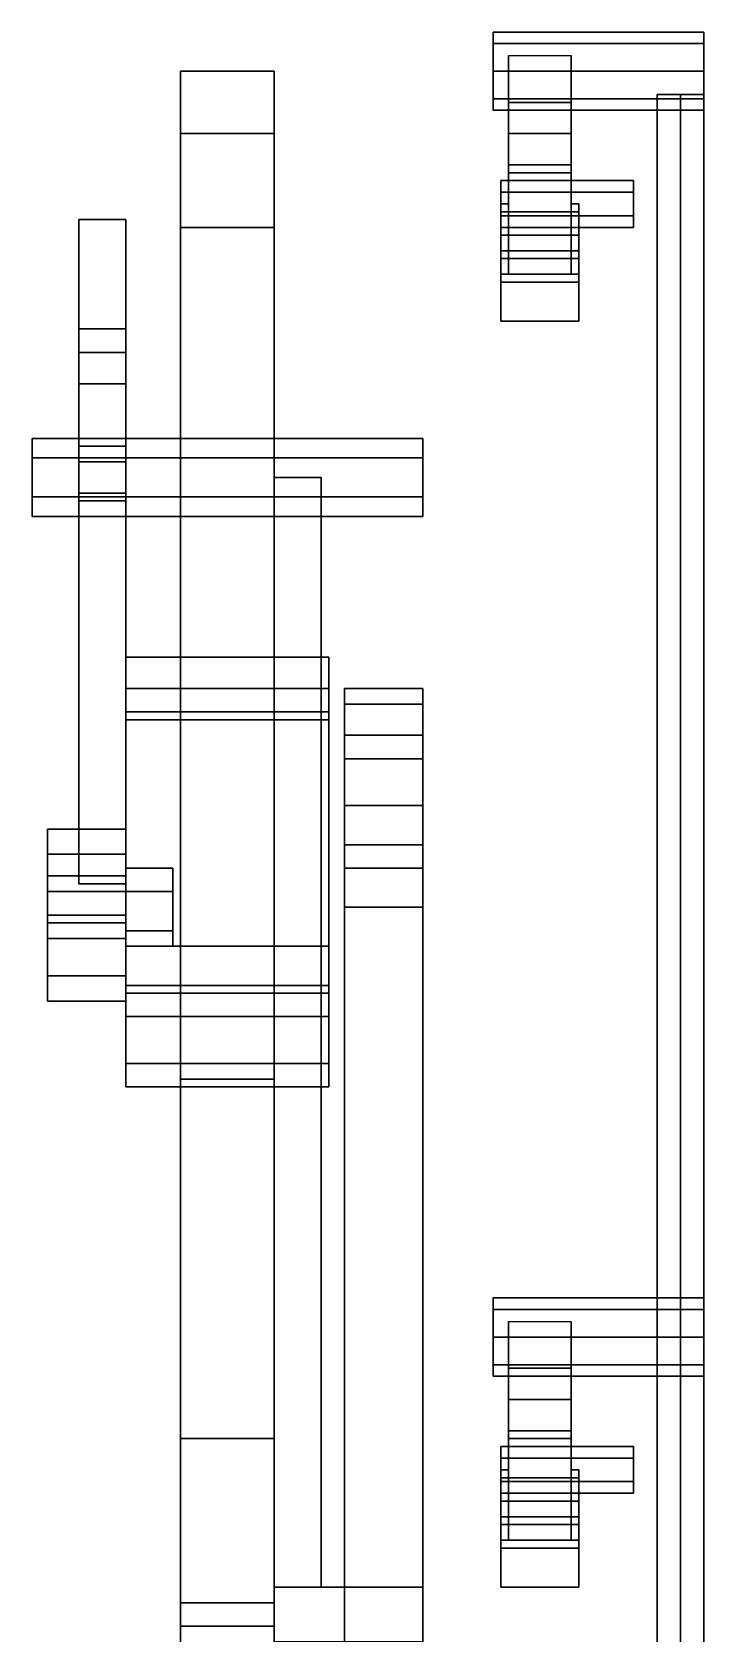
# Model space of a CAD drawing. Extents: x -1.5 to 1.4, y -6 to 6.3.
# Drawn here: x -1.4 to -0.54, y 1.59 to 3.64 of the extents above; entities that cross this region are included whole.
import ezdxf

# ---------------------------------------------------------------- set-up
doc = ezdxf.new("R2010")
doc.units = 0
doc.layers.add('B2', color=1, linetype='CONTINUOUS')
doc.layers.add('S2', color=5, linetype='CONTINUOUS')

msp = doc.modelspace()

# ---------------------------------------------------------------- linework, layer by layer
at = {"layer": 'B2'}
for points in [[(-1.09, 3.59, 0.98), (-1.09, 3.51, 0.98), (-1.21, 3.51, 0.98), (-1.21, 3.59, 0.98)], [(-1.21, 3.59, 0.91), (-1.21, 1.84, 0.91), (-1.09, 1.84, 0.91), (-1.09, 3.59, 0.91)], [(-1.21, 3.51, 0.98), (-1.21, 1.84, 0.91), (-1.21, 3.59, 0.91), (-1.21, 3.59, 0.98)], [(-1.09, 3.59, 0.91), (-1.09, 1.84, 0.91), (-1.09, 3.51, 0.98), (-1.09, 3.59, 0.98)], [(-1.21, 3.39, 1.02), (-1.21, 3.51, 0.98), (-1.09, 3.51, 0.98), (-1.09, 3.39, 1.02)], [(-1.21, 1.63, 1.02), (-1.21, 1.84, 0.91), (-1.21, 3.51, 0.98), (-1.21, 3.39, 1.02)], [(-1.09, 3.51, 0.98), (-1.09, 1.84, 0.91), (-1.09, 1.63, 1.02), (-1.09, 3.39, 1.02)], [(-1.28, 3.4, 1.37), (-1.28, 3.26, 1.37), (-1.34, 3.26, 1.37), (-1.34, 3.4, 1.37)], [(-1.34, 3.4, 1.3), (-1.34, 3.23, 1.3), (-1.28, 3.23, 1.3), (-1.28, 3.4, 1.3)], [(-1.34, 3.26, 1.37), (-1.34, 3.23, 1.3), (-1.34, 3.4, 1.3), (-1.34, 3.4, 1.37)], [(-1.28, 3.4, 1.3), (-1.28, 3.23, 1.3), (-1.28, 3.26, 1.37), (-1.28, 3.4, 1.37)], [(-1.09, 3.39, 1.02), (-1.09, 1.63, 1.02), (-1.21, 1.63, 1.02), (-1.21, 3.39, 1.02)], [(-1.28, 3.26, 1.37), (-1.28, 3.23, 1.43), (-1.34, 3.23, 1.43), (-1.34, 3.26, 1.37)], [(-1.34, 3.23, 1.43), (-1.34, 3.19, 1.34), (-1.34, 3.23, 1.3), (-1.34, 3.26, 1.37)], [(-1.28, 3.23, 1.3), (-1.28, 3.19, 1.34), (-1.28, 3.23, 1.43), (-1.28, 3.26, 1.37)], [(-1.34, 3.11, 1.43), (-1.34, 3.11, 1.34), (-1.34, 3.19, 1.34), (-1.34, 3.23, 1.43)], [(-1.34, 3.23, 1.3), (-1.34, 3.19, 1.34), (-1.28, 3.19, 1.34), (-1.28, 3.23, 1.3)], [(-1.28, 3.23, 1.43), (-1.28, 3.11, 1.43), (-1.34, 3.11, 1.43), (-1.34, 3.23, 1.43)], [(-1.28, 3.19, 1.34), (-1.28, 3.11, 1.34), (-1.28, 3.11, 1.43), (-1.28, 3.23, 1.43)], [(-1.34, 3.19, 1.34), (-1.34, 3.11, 1.34), (-1.28, 3.11, 1.34), (-1.28, 3.19, 1.34)], [(-1.4, 3.045, 1.4467), (-1.4, 3.095, 1.4467), (-1.4, 3.12, 1.49), (-1.4, 3.02, 1.49)], [(-1.4, 3.02, 1.49), (-1.4, 3.12, 1.49), (-1.4, 3.095, 1.5333), (-1.4, 3.045, 1.5333)], [(-1.4, 3.12, 1.49), (-1.4, 3.095, 1.4467), (-0.9, 3.095, 1.4467), (-0.9, 3.12, 1.49)], [(-1.4, 3.095, 1.5333), (-1.4, 3.12, 1.49), (-0.9, 3.12, 1.49), (-0.9, 3.095, 1.5333)], [(-1.34, 3.11, 1.34), (-1.34, 3.09, 0.42), (-1.28, 3.09, 0.42), (-1.28, 3.11, 1.34)], [(-1.34, 3.04, 1.34), (-1.34, 3.05, 0.42), (-1.34, 3.09, 0.42), (-1.34, 3.11, 1.34)], [(-1.34, 3.11, 1.67), (-1.34, 3.11, 1.34), (-1.28, 3.11, 1.34), (-1.28, 3.11, 1.67)], [(-1.34, 3.04, 1.67), (-1.34, 3.04, 1.34), (-1.34, 3.11, 1.34), (-1.34, 3.11, 1.67)], [(-1.28, 3.11, 1.67), (-1.28, 3.04, 1.67), (-1.34, 3.04, 1.67), (-1.34, 3.11, 1.67)], [(-1.28, 3.09, 0.42), (-1.28, 3.05, 0.42), (-1.28, 3.04, 1.34), (-1.28, 3.11, 1.34)], [(-1.28, 3.11, 1.34), (-1.28, 3.04, 1.34), (-1.28, 3.04, 1.67), (-1.28, 3.11, 1.67)], [(-1.4, 3.095, 1.4467), (-1.4, 3.045, 1.4467), (-0.9, 3.045, 1.4467), (-0.9, 3.095, 1.4467)], [(-1.4, 3.045, 1.5333), (-1.4, 3.095, 1.5333), (-0.9, 3.095, 1.5333), (-0.9, 3.045, 1.5333)], [(-1.34, 3.09, 0.42), (-1.34, 3.05, 0.42), (-1.28, 3.05, 0.42), (-1.28, 3.09, 0.42)], [(-1.09, 3.07, 1.44), (-1.09, 1.65, 1.44), (-1.03, 1.65, 1.44), (-1.03, 3.07, 1.44)], [(-1.03, 3.07, 1.5), (-1.03, 1.65, 1.5), (-1.09, 1.65, 1.5), (-1.09, 3.07, 1.5)], [(-1.09, 3.07, 1.5), (-1.09, 1.65, 1.5), (-1.09, 1.65, 1.44), (-1.09, 3.07, 1.44)], [(-1.03, 1.65, 1.44), (-1.03, 1.65, 1.5), (-1.03, 3.07, 1.5), (-1.03, 3.07, 1.44)], [(-1.4, 3.045, 1.4467), (-1.4, 3.02, 1.49), (-0.9, 3.02, 1.49), (-0.9, 3.045, 1.4467)], [(-1.4, 3.02, 1.49), (-1.4, 3.045, 1.5333), (-0.9, 3.045, 1.5333), (-0.9, 3.02, 1.49)], [(-1.34, 3.05, 0.42), (-1.34, 2.55, 0.44), (-1.28, 2.55, 0.44), (-1.28, 3.05, 0.42)], [(-1.34, 3.0497, 0.45), (-1.34, 2.55, 0.47), (-1.34, 2.55, 0.44), (-1.34, 3.05, 0.42)], [(-1.28, 3.04, 1.34), (-1.28, 3.0497, 0.45), (-1.34, 3.0497, 0.45), (-1.34, 3.04, 1.34)], [(-1.28, 3.0497, 0.45), (-1.28, 2.55, 0.47), (-1.34, 2.55, 0.47), (-1.34, 3.0497, 0.45)], [(-1.28, 3.04, 1.67), (-1.28, 3.04, 1.34), (-1.34, 3.04, 1.34), (-1.34, 3.04, 1.67)], [(-1.28, 2.55, 0.44), (-1.28, 2.55, 0.47), (-1.28, 3.0497, 0.45), (-1.28, 3.05, 0.42)], [(-1.02, 2.84, 0.81), (-1.02, 2.8, 0.81), (-1.28, 2.8, 0.81), (-1.28, 2.84, 0.81)], [(-1.28, 2.84, 0.61), (-1.28, 2.47, 0.61), (-1.02, 2.47, 0.61), (-1.02, 2.84, 0.61)], [(-1.28, 2.84, 0.81), (-1.28, 2.84, 0.61), (-1.02, 2.84, 0.61), (-1.02, 2.84, 0.81)], [(-1.28, 2.42, 0.81), (-1.28, 2.47, 0.61), (-1.28, 2.84, 0.61), (-1.28, 2.84, 0.81)], [(-1.02, 2.84, 0.61), (-1.02, 2.47, 0.61), (-1.02, 2.42, 0.81), (-1.02, 2.84, 0.81)], [(-1.28, 2.8, 0.89), (-1.28, 2.76, 0.87), (-1.02, 2.76, 0.87), (-1.02, 2.8, 0.89)], [(-1.28, 2.29, 0.89), (-1.28, 2.38, 0.87), (-1.28, 2.76, 0.87), (-1.28, 2.8, 0.89)], [(-1.28, 2.76, 0.84), (-1.28, 2.8, 0.81), (-1.02, 2.8, 0.81), (-1.02, 2.76, 0.84)], [(-1.28, 2.41, 0.84), (-1.28, 2.42, 0.81), (-1.28, 2.8, 0.81), (-1.28, 2.76, 0.84)], [(-1.28, 2.77, 1.07), (-1.28, 2.8, 1.04), (-1.02, 2.8, 1.04), (-1.02, 2.77, 1.07)], [(-1.28, 2.32, 1.07), (-1.28, 2.29, 1.04), (-1.28, 2.8, 1.04), (-1.28, 2.77, 1.07)], [(-1.28, 2.8, 1.04), (-1.28, 2.8, 0.89), (-1.02, 2.8, 0.89), (-1.02, 2.8, 1.04)], [(-1.28, 2.29, 1.04), (-1.28, 2.29, 0.89), (-1.28, 2.8, 0.89), (-1.28, 2.8, 1.04)], [(-1.02, 2.76, 0.87), (-1.02, 2.38, 0.87), (-1.02, 2.29, 0.89), (-1.02, 2.8, 0.89)], [(-1.02, 2.8, 0.81), (-1.02, 2.42, 0.81), (-1.02, 2.41, 0.84), (-1.02, 2.76, 0.84)], [(-1.02, 2.8, 1.04), (-1.02, 2.29, 1.04), (-1.02, 2.32, 1.07), (-1.02, 2.77, 1.07)], [(-1.02, 2.8, 0.89), (-1.02, 2.29, 0.89), (-1.02, 2.29, 1.04), (-1.02, 2.8, 1.04)], [(-1, 2.65, 0.21), (-1, 2.71, 0.21), (-1, 2.8, 0.37), (-1, 2.74, 0.44)], [(-1, 2.71, 0.21), (-1, 2.78, 0.25), (-1, 2.8, 0.31), (-1, 2.8, 0.37)], [(-1, 2.8, 0.37), (-1, 2.8, 0.31), (-0.9, 2.8, 0.31), (-0.9, 2.8, 0.37)], [(-1, 2.8, 0.31), (-1, 2.78, 0.25), (-0.9, 2.78, 0.25), (-0.9, 2.8, 0.31)], [(-1, 2.74, 0.44), (-1, 2.8, 0.37), (-0.9, 2.8, 0.37), (-0.9, 2.74, 0.44)], [(-0.9, 2.8, 0.37), (-0.9, 2.71, 0.21), (-0.9, 2.65, 0.21), (-0.9, 2.74, 0.44)], [(-0.9, 2.8, 0.31), (-0.9, 2.78, 0.25), (-0.9, 2.71, 0.21), (-0.9, 2.8, 0.37)], [(-1.02, 2.77, 1.07), (-1.02, 2.32, 1.07), (-1.28, 2.32, 1.07), (-1.28, 2.77, 1.07)], [(-0.9, 2.71, 0.21), (-0.9, 2.78, 0.25), (-1, 2.78, 0.25), (-1, 2.71, 0.21)], [(-1.28, 2.76, 0.87), (-1.28, 2.76, 0.84), (-1.02, 2.76, 0.84), (-1.02, 2.76, 0.87)], [(-1.28, 2.38, 0.87), (-1.28, 2.41, 0.84), (-1.28, 2.76, 0.84), (-1.28, 2.76, 0.87)], [(-1.02, 2.76, 0.84), (-1.02, 2.41, 0.84), (-1.02, 2.38, 0.87), (-1.02, 2.76, 0.87)], [(-1, 2.6, 0.23), (-1, 2.65, 0.21), (-1, 2.74, 0.44), (-1, 2.6, 0.44)], [(-1, 2.6, 0.44), (-1, 2.74, 0.44), (-0.9, 2.74, 0.44), (-0.9, 2.6, 0.44)], [(-0.9, 2.74, 0.44), (-0.9, 2.65, 0.21), (-0.9, 2.6, 0.23), (-0.9, 2.6, 0.44)], [(-0.9, 2.65, 0.21), (-0.9, 2.71, 0.21), (-1, 2.71, 0.21), (-1, 2.65, 0.21)], [(-0.9, 2.6, 0.23), (-0.9, 2.65, 0.21), (-1, 2.65, 0.21), (-1, 2.6, 0.23)], [(-1.38, 2.4, 0.71), (-1.38, 2.5878, 0.6322), (-1.38, 2.62, 0.71), (-1.38, 2.4322, 0.7878)], [(-1.38, 2.4322, 0.7878), (-1.38, 2.62, 0.71), (-1.38, 2.5878, 0.7878), (-1.38, 2.51, 0.82)], [(-1.38, 2.62, 0.71), (-1.38, 2.5878, 0.6322), (-1.28, 2.5878, 0.6322), (-1.28, 2.62, 0.71)], [(-1.38, 2.5878, 0.7878), (-1.38, 2.62, 0.71), (-1.28, 2.62, 0.71), (-1.28, 2.5878, 0.7878)], [(-1.38, 2.4322, 0.6322), (-1.38, 2.51, 0.6), (-1.38, 2.5878, 0.6322), (-1.38, 2.4, 0.71)], [(-1.38, 2.5878, 0.6322), (-1.38, 2.51, 0.6), (-1.28, 2.51, 0.6), (-1.28, 2.5878, 0.6322)], [(-1.38, 2.51, 0.82), (-1.38, 2.5878, 0.7878), (-1.28, 2.5878, 0.7878), (-1.28, 2.51, 0.82)], [(-1, 2.57, 0.26), (-1, 2.6, 0.23), (-1, 2.6, 0.44), (-1, 2.57, 0.39)], [(-0.9, 2.57, 0.26), (-0.9, 2.6, 0.23), (-1, 2.6, 0.23), (-1, 2.57, 0.26)], [(-1, 2.57, 0.39), (-1, 2.6, 0.44), (-0.9, 2.6, 0.44), (-0.9, 2.57, 0.39)], [(-0.9, 2.6, 0.44), (-0.9, 2.6, 0.23), (-0.9, 2.57, 0.26), (-0.9, 2.57, 0.39)], [(-1.22, 2.54, 0.41), (-1.22, 2.57, 0.44), (-1.28, 2.57, 0.44), (-1.28, 2.54, 0.41)], [(-1.28, 2.54, 0.41), (-1.28, 2.57, 0.44), (-1.28, 2.47, 0.44), (-1.28, 2.49, 0.41)], [(-1.22, 2.57, 0.44), (-1.22, 2.57, 0.61), (-1.28, 2.57, 0.61), (-1.28, 2.57, 0.44)], [(-1.28, 2.57, 0.44), (-1.28, 2.57, 0.61), (-1.28, 2.47, 0.61), (-1.28, 2.47, 0.44)], [(-1.22, 2.47, 0.44), (-1.22, 2.57, 0.44), (-1.22, 2.54, 0.41), (-1.22, 2.49, 0.41)], [(-1.22, 2.47, 0.61), (-1.22, 2.57, 0.61), (-1.22, 2.57, 0.44), (-1.22, 2.47, 0.44)], [(-1, 2.52, 0.29), (-1, 2.57, 0.26), (-1, 2.57, 0.39), (-1, 2.52, 0.37)], [(-0.9, 2.52, 0.29), (-0.9, 2.57, 0.26), (-1, 2.57, 0.26), (-1, 2.52, 0.29)], [(-1, 2.52, 0.37), (-1, 2.57, 0.39), (-0.9, 2.57, 0.39), (-0.9, 2.52, 0.37)], [(-0.9, 2.57, 0.39), (-0.9, 2.57, 0.26), (-0.9, 2.52, 0.29), (-0.9, 2.52, 0.37)], [(-1.38, 2.5, 0.4154), (-1.38, 2.54, 0.4154), (-1.38, 2.56, 0.45), (-1.38, 2.48, 0.45)], [(-1.38, 2.48, 0.45), (-1.38, 2.56, 0.45), (-1.38, 2.54, 0.4846), (-1.38, 2.5, 0.4846)], [(-1.38, 2.56, 0.45), (-1.38, 2.54, 0.4154), (-1.28, 2.54, 0.4154), (-1.28, 2.56, 0.45)], [(-1.38, 2.54, 0.4846), (-1.38, 2.56, 0.45), (-1.28, 2.56, 0.45), (-1.28, 2.54, 0.4846)], [(-1.38, 2.54, 0.4154), (-1.38, 2.5, 0.4154), (-1.28, 2.5, 0.4154), (-1.28, 2.54, 0.4154)], [(-1.38, 2.5, 0.4846), (-1.38, 2.54, 0.4846), (-1.28, 2.54, 0.4846), (-1.28, 2.5, 0.4846)], [(-1.22, 2.49, 0.41), (-1.22, 2.54, 0.41), (-1.28, 2.54, 0.41), (-1.28, 2.49, 0.41)], [(-1.38, 2.51, 0.6), (-1.38, 2.4322, 0.6322), (-1.28, 2.4322, 0.6322), (-1.28, 2.51, 0.6)], [(-1.38, 2.4322, 0.7878), (-1.38, 2.51, 0.82), (-1.28, 2.51, 0.82), (-1.28, 2.4322, 0.7878)], [(-1, 1.39, 0.37), (-1, 1.39, 0.29), (-1, 2.52, 0.29), (-1, 2.52, 0.37)], [(-1, 2.52, 0.29), (-1, 1.39, 0.29), (-0.9, 1.39, 0.29), (-0.9, 2.52, 0.29)], [(-0.9, 2.52, 0.37), (-0.9, 1.39, 0.37), (-1, 1.39, 0.37), (-1, 2.52, 0.37)], [(-0.9, 2.52, 0.29), (-0.9, 1.39, 0.29), (-0.9, 1.39, 0.37), (-0.9, 2.52, 0.37)], [(-1.38, 2.5, 0.4154), (-1.38, 2.48, 0.45), (-1.28, 2.48, 0.45), (-1.28, 2.5, 0.4154)], [(-1.38, 2.48, 0.45), (-1.38, 2.5, 0.4846), (-1.28, 2.5, 0.4846), (-1.28, 2.48, 0.45)], [(-1.28, 2.49, 0.41), (-1.28, 2.47, 0.44), (-1.22, 2.47, 0.44), (-1.22, 2.49, 0.41)], [(-1.28, 2.47, 0.44), (-1.28, 2.47, 0.61), (-1.22, 2.47, 0.61), (-1.22, 2.47, 0.44)], [(-1.02, 2.42, 0.81), (-1.02, 2.47, 0.61), (-1.28, 2.47, 0.61), (-1.28, 2.42, 0.81)], [(-1.21, 2.47, 0.61), (-1.21, 2.3, 0.62), (-1.09, 2.3, 0.62), (-1.09, 2.47, 0.61)], [(-1.21, 2.3, 0.77), (-1.21, 2.3, 0.62), (-1.21, 2.47, 0.61), (-1.21, 2.42, 0.81)], [(-1.09, 2.47, 0.61), (-1.09, 2.3, 0.62), (-1.09, 2.3, 0.77), (-1.09, 2.42, 0.81)], [(-1.38, 2.4322, 0.6322), (-1.38, 2.4, 0.71), (-1.28, 2.4, 0.71), (-1.28, 2.4322, 0.6322)], [(-1.38, 2.4, 0.71), (-1.38, 2.4322, 0.7878), (-1.28, 2.4322, 0.7878), (-1.28, 2.4, 0.71)], [(-1.02, 2.41, 0.84), (-1.02, 2.42, 0.81), (-1.28, 2.42, 0.81), (-1.28, 2.41, 0.84)], [(-1.09, 2.42, 0.81), (-1.09, 2.3, 0.77), (-1.21, 2.3, 0.77), (-1.21, 2.42, 0.81)], [(-1.02, 2.38, 0.87), (-1.02, 2.41, 0.84), (-1.28, 2.41, 0.84), (-1.28, 2.38, 0.87)], [(-1.02, 2.29, 0.89), (-1.02, 2.38, 0.87), (-1.28, 2.38, 0.87), (-1.28, 2.29, 0.89)], [(-1.02, 2.32, 1.07), (-1.02, 2.29, 1.04), (-1.28, 2.29, 1.04), (-1.28, 2.32, 1.07)], [(-1.21, 2.3, 0.62), (-1.21, -0.16, 0.34), (-1.09, -0.16, 0.34), (-1.09, 2.3, 0.62)], [(-1.21, -0.16, 0.51), (-1.21, -0.16, 0.34), (-1.21, 2.3, 0.62), (-1.21, 2.3, 0.77)], [(-1.09, 2.3, 0.77), (-1.09, -0.16, 0.51), (-1.21, -0.16, 0.51), (-1.21, 2.3, 0.77)], [(-1.09, 2.3, 0.62), (-1.09, -0.16, 0.34), (-1.09, -0.16, 0.51), (-1.09, 2.3, 0.77)], [(-1.02, 2.29, 1.04), (-1.02, 2.29, 0.89), (-1.28, 2.29, 0.89), (-1.28, 2.29, 1.04)], [(-1.21, 1.84, 0.91), (-1.21, 1.63, 0.96), (-1.09, 1.63, 0.96), (-1.09, 1.84, 0.91)], [(-1.21, 1.63, 1.02), (-1.21, 1.63, 0.96), (-1.21, 1.84, 0.91), (-1.21, 1.63, 1.02)], [(-1.09, 1.84, 0.91), (-1.09, 1.63, 0.96), (-1.09, 1.63, 1.02)], [(-0.9, 1.65, 1.86), (-0.9, 1.58, 1.86), (-1.09, 1.58, 1.86), (-1.09, 1.65, 1.86)], [(-1.09, 1.65, 1.41), (-1.09, 1.58, 1.41), (-0.9, 1.58, 1.41), (-0.9, 1.65, 1.41)], [(-1.09, 1.65, 1.86), (-1.09, 1.65, 1.41), (-0.9, 1.65, 1.41), (-0.9, 1.65, 1.86)], [(-1.09, 1.58, 1.86), (-1.09, 1.58, 1.41), (-1.09, 1.65, 1.41), (-1.09, 1.65, 1.86)], [(-0.9, 1.65, 1.41), (-0.9, 1.58, 1.41), (-0.9, 1.58, 1.86), (-0.9, 1.65, 1.86)], [(-1.21, 1.63, 2.08), (-1.21, 1.63, 1.02), (-1.09, 1.63, 1.02), (-1.09, 1.63, 2.08)], [(-1.21, 1.6, 2.08), (-1.21, 1.6, 0.96), (-1.21, 1.63, 0.96), (-1.21, 1.63, 2.08)], [(-1.21, 1.63, 0.96), (-1.21, 1.6, 0.96), (-1.09, 1.6, 0.96), (-1.09, 1.63, 0.96)], [(-1.09, 1.63, 0.96), (-1.09, 1.6, 0.96), (-1.09, 1.6, 2.08), (-1.09, 1.63, 2.08)], [(-1.09, 1.6, 2.08), (-1.09, 1.6, 0.96), (-1.21, 1.6, 0.96), (-1.21, 1.6, 2.08)]]:
    msp.add_3dface(points, dxfattribs=at)
at = {"layer": 'S2'}
for points in [[(-0.81, 3.64, 0.18), (-0.81, 3.6254, 0.1446), (-0.54, 3.6254, 0.1446), (-0.54, 3.64, 0.18)], [(-0.81, 3.6254, 0.2154), (-0.81, 3.64, 0.18), (-0.54, 3.64, 0.18), (-0.54, 3.6254, 0.2154)], [(-0.54, 3.5546, 0.2154), (-0.54, 3.64, 0.18), (-0.54, 3.6254, 0.1446), (-0.54, 3.54, 0.18)], [(-0.54, 3.59, 0.23), (-0.54, 3.6254, 0.2154), (-0.54, 3.64, 0.18), (-0.54, 3.5546, 0.2154)], [(-0.81, 3.6254, 0.1446), (-0.81, 3.59, 0.13), (-0.54, 3.59, 0.13), (-0.54, 3.6254, 0.1446)], [(-0.81, 3.59, 0.23), (-0.81, 3.6254, 0.2154), (-0.54, 3.6254, 0.2154), (-0.54, 3.59, 0.23)], [(-0.79, 3.55, 0.61), (-0.79, 3.61, 0.21), (-0.71, 3.61, 0.21), (-0.71, 3.55, 0.61)], [(-0.79, 3.46, 0.42), (-0.79, 3.54, 0.21), (-0.79, 3.61, 0.21), (-0.79, 3.55, 0.61)], [(-0.71, 3.61, 0.21), (-0.71, 3.54, 0.21), (-0.71, 3.46, 0.42), (-0.71, 3.55, 0.61)], [(-0.54, 3.54, 0.18), (-0.54, 3.6254, 0.1446), (-0.54, 3.59, 0.13), (-0.54, 3.5546, 0.1446)], [(-0.81, 3.59, 0.13), (-0.81, 3.5546, 0.1446), (-0.54, 3.5546, 0.1446), (-0.54, 3.59, 0.13)], [(-0.81, 3.5546, 0.2154), (-0.81, 3.59, 0.23), (-0.54, 3.59, 0.23), (-0.54, 3.5546, 0.2154)], [(-0.81, 3.5546, 0.1446), (-0.81, 3.54, 0.18), (-0.54, 3.54, 0.18), (-0.54, 3.5546, 0.1446)], [(-0.81, 3.54, 0.18), (-0.81, 3.5546, 0.2154), (-0.54, 3.5546, 0.2154), (-0.54, 3.54, 0.18)], [(-0.79, 3.51, 0.8), (-0.79, 3.55, 0.61), (-0.71, 3.55, 0.61), (-0.71, 3.51, 0.8)], [(-0.79, 3.41, 0.37), (-0.79, 3.46, 0.42), (-0.79, 3.55, 0.61), (-0.79, 3.51, 0.8)], [(-0.71, 3.55, 0.61), (-0.71, 3.46, 0.42), (-0.71, 3.41, 0.37), (-0.71, 3.51, 0.8)], [(-0.57, 3.56, 0.15), (-0.6, 3.56, 0.18), (-0.6, -5.02, 0.18), (-0.57, -5.02, 0.15)], [(-0.6, 3.56, 0.18), (-0.57, 3.56, 0.21), (-0.57, -5.02, 0.21), (-0.6, -5.02, 0.18)], [(-0.54, 3.56, 0.18), (-0.57, 3.56, 0.15), (-0.57, -5.02, 0.15), (-0.54, -5.02, 0.18)], [(-0.57, 3.56, 0.21), (-0.54, 3.56, 0.18), (-0.54, -5.02, 0.18), (-0.57, -5.02, 0.21)], [(-0.71, 3.46, 0.42), (-0.71, 3.54, 0.21), (-0.79, 3.54, 0.21), (-0.79, 3.46, 0.42)], [(-0.79, 3.47, 1.12), (-0.79, 3.51, 0.8), (-0.71, 3.51, 0.8), (-0.71, 3.47, 1.12)], [(-0.79, 3.36, 1.11), (-0.79, 3.45, 0.86), (-0.79, 3.51, 0.8), (-0.79, 3.47, 1.12)], [(-0.79, 3.42, 0.7), (-0.79, 3.41, 0.56), (-0.79, 3.51, 0.8), (-0.79, 3.45, 0.86)], [(-0.79, 3.33, 0.36), (-0.79, 3.41, 0.37), (-0.79, 3.51, 0.8), (-0.79, 3.41, 0.56)], [(-0.71, 3.51, 0.8), (-0.71, 3.45, 0.86), (-0.71, 3.36, 1.11), (-0.71, 3.47, 1.12)], [(-0.71, 3.51, 0.8), (-0.71, 3.41, 0.56), (-0.71, 3.42, 0.7), (-0.71, 3.45, 0.86)], [(-0.71, 3.51, 0.8), (-0.71, 3.41, 0.37), (-0.71, 3.33, 0.36), (-0.71, 3.41, 0.56)], [(-0.71, 3.47, 1.12), (-0.71, 3.36, 1.11), (-0.79, 3.36, 1.11), (-0.79, 3.47, 1.12)], [(-0.8, 3.45, 1.05), (-0.8, 3.435, 1.024), (-0.63, 3.435, 1.024), (-0.63, 3.45, 1.05)], [(-0.8, 3.435, 1.076), (-0.8, 3.45, 1.05), (-0.63, 3.45, 1.05), (-0.63, 3.435, 1.076)], [(-0.71, 3.41, 0.37), (-0.71, 3.46, 0.42), (-0.79, 3.46, 0.42), (-0.79, 3.41, 0.37)], [(-0.79, 3.36, 1.11), (-0.79, 3.39, 0.87), (-0.79, 3.45, 0.86), (-0.79, 3.36, 1.11)], [(-0.79, 3.39, 0.87), (-0.79, 3.42, 0.7), (-0.79, 3.45, 0.86)], [(-0.71, 3.45, 0.86), (-0.71, 3.39, 0.87), (-0.71, 3.36, 1.11)], [(-0.71, 3.45, 0.86), (-0.71, 3.42, 0.7), (-0.71, 3.39, 0.87), (-0.71, 3.45, 0.86)], [(-0.63, 3.405, 1.076), (-0.63, 3.435, 1.076), (-0.63, 3.45, 1.05), (-0.63, 3.39, 1.05)], [(-0.63, 3.39, 1.05), (-0.63, 3.45, 1.05), (-0.63, 3.435, 1.024), (-0.63, 3.405, 1.024)], [(-0.8, 3.435, 1.024), (-0.8, 3.405, 1.024), (-0.63, 3.405, 1.024), (-0.63, 3.435, 1.024)], [(-0.8, 3.405, 1.076), (-0.8, 3.435, 1.076), (-0.63, 3.435, 1.076), (-0.63, 3.405, 1.076)], [(-0.8, 3.27, 0.35), (-0.8, 3.32, 0.34), (-0.8, 3.42, 0.7), (-0.8, 3.35, 0.54)], [(-0.8, 3.32, 0.34), (-0.8, 3.33, 0.36), (-0.8, 3.41, 0.56), (-0.8, 3.42, 0.7)], [(-0.8, 3.39, 0.87), (-0.8, 3.42, 0.7), (-0.79, 3.42, 0.7), (-0.79, 3.39, 0.87)], [(-0.8, 3.35, 0.54), (-0.8, 3.42, 0.7), (-0.8, 3.39, 0.87), (-0.8, 3.36, 0.65)], [(-0.8, 3.42, 0.7), (-0.8, 3.41, 0.56), (-0.79, 3.41, 0.56), (-0.79, 3.42, 0.7)], [(-0.8, 3.41, 0.56), (-0.8, 3.33, 0.36), (-0.79, 3.33, 0.36), (-0.79, 3.41, 0.56)], [(-0.8, 3.405, 1.024), (-0.8, 3.39, 1.05), (-0.63, 3.39, 1.05), (-0.63, 3.405, 1.024)], [(-0.8, 3.39, 1.05), (-0.8, 3.405, 1.076), (-0.63, 3.405, 1.076), (-0.63, 3.39, 1.05)], [(-0.71, 3.33, 0.36), (-0.71, 3.41, 0.37), (-0.79, 3.41, 0.37), (-0.79, 3.33, 0.36)], [(-0.71, 3.42, 0.7), (-0.71, 3.41, 0.56), (-0.7, 3.41, 0.56), (-0.7, 3.42, 0.7)], [(-0.71, 3.39, 0.87), (-0.71, 3.42, 0.7), (-0.7, 3.42, 0.7), (-0.7, 3.39, 0.87)], [(-0.7, 3.33, 0.36), (-0.7, 3.41, 0.56), (-0.71, 3.41, 0.56), (-0.71, 3.33, 0.36)], [(-0.7, 3.42, 0.7), (-0.7, 3.32, 0.34), (-0.7, 3.27, 0.35), (-0.7, 3.35, 0.54)], [(-0.7, 3.41, 0.56), (-0.7, 3.33, 0.36), (-0.7, 3.32, 0.34), (-0.7, 3.42, 0.7)], [(-0.7, 3.39, 0.87), (-0.7, 3.42, 0.7), (-0.7, 3.35, 0.54), (-0.7, 3.36, 0.65)], [(-0.8, 3.38, 0.91), (-0.8, 3.39, 0.87), (-0.7, 3.39, 0.87), (-0.7, 3.38, 0.91)], [(-0.8, 3.36, 0.65), (-0.8, 3.39, 0.87), (-0.8, 3.38, 0.91), (-0.8, 3.36, 0.78)], [(-0.71, 3.36, 1.11), (-0.71, 3.39, 0.87), (-0.79, 3.39, 0.87), (-0.79, 3.36, 1.11)], [(-0.7, 3.38, 0.91), (-0.7, 3.39, 0.87), (-0.7, 3.36, 0.65), (-0.7, 3.36, 0.78)], [(-0.8, 3.36, 0.78), (-0.8, 3.38, 0.91), (-0.8, 3.32, 0.91), (-0.8, 3.36, 0.78)], [(-0.8, 3.32, 0.91), (-0.8, 3.38, 0.91), (-0.7, 3.38, 0.91), (-0.7, 3.32, 0.91)], [(-0.7, 3.32, 0.91), (-0.7, 3.38, 0.91), (-0.7, 3.36, 0.78)], [(-0.8, 3.36, 0.78), (-0.8, 3.32, 0.91), (-0.7, 3.32, 0.91), (-0.7, 3.36, 0.78)], [(-0.7, 3.36, 0.78), (-0.7, 3.36, 0.78), (-0.8, 3.36, 0.78)], [(-0.7, 3.36, 0.78), (-0.7, 3.36, 0.65), (-0.8, 3.36, 0.65), (-0.8, 3.36, 0.78)], [(-0.7, 3.36, 0.65), (-0.7, 3.35, 0.54), (-0.8, 3.35, 0.54), (-0.8, 3.36, 0.65)], [(-0.7, 3.35, 0.54), (-0.7, 3.27, 0.35), (-0.8, 3.27, 0.35), (-0.8, 3.35, 0.54)], [(-0.7, 3.32, 0.34), (-0.7, 3.33, 0.36), (-0.8, 3.33, 0.36), (-0.8, 3.32, 0.34)], [(-0.7, 3.27, 0.35), (-0.7, 3.32, 0.34), (-0.8, 3.32, 0.34), (-0.8, 3.27, 0.35)], [(-0.81, 2.02, 0.18), (-0.81, 2.0054, 0.1446), (-0.54, 2.0054, 0.1446), (-0.54, 2.02, 0.18)], [(-0.81, 2.0054, 0.2154), (-0.81, 2.02, 0.18), (-0.54, 2.02, 0.18), (-0.54, 2.0054, 0.2154)], [(-0.54, 1.97, 0.23), (-0.54, 2.0054, 0.2154), (-0.54, 2.02, 0.18), (-0.54, 1.9346, 0.2154)], [(-0.54, 1.9346, 0.2154), (-0.54, 2.02, 0.18), (-0.54, 2.0054, 0.1446), (-0.54, 1.92, 0.18)], [(-0.81, 1.97, 0.23), (-0.81, 2.0054, 0.2154), (-0.54, 2.0054, 0.2154), (-0.54, 1.97, 0.23)], [(-0.81, 2.0054, 0.1446), (-0.81, 1.97, 0.13), (-0.54, 1.97, 0.13), (-0.54, 2.0054, 0.1446)], [(-0.79, 1.84, 0.42), (-0.79, 1.92, 0.21), (-0.79, 1.99, 0.21), (-0.79, 1.93, 0.61)], [(-0.79, 1.93, 0.61), (-0.79, 1.99, 0.21), (-0.71, 1.99, 0.21), (-0.71, 1.93, 0.61)], [(-0.71, 1.99, 0.21), (-0.71, 1.92, 0.21), (-0.71, 1.84, 0.42), (-0.71, 1.93, 0.61)], [(-0.54, 1.92, 0.18), (-0.54, 2.0054, 0.1446), (-0.54, 1.97, 0.13), (-0.54, 1.9346, 0.1446)], [(-0.81, 1.9346, 0.2154), (-0.81, 1.97, 0.23), (-0.54, 1.97, 0.23), (-0.54, 1.9346, 0.2154)], [(-0.81, 1.97, 0.13), (-0.81, 1.9346, 0.1446), (-0.54, 1.9346, 0.1446), (-0.54, 1.97, 0.13)], [(-0.81, 1.9346, 0.1446), (-0.81, 1.92, 0.18), (-0.54, 1.92, 0.18), (-0.54, 1.9346, 0.1446)], [(-0.81, 1.92, 0.18), (-0.81, 1.9346, 0.2154), (-0.54, 1.9346, 0.2154), (-0.54, 1.92, 0.18)], [(-0.79, 1.79, 0.37), (-0.79, 1.84, 0.42), (-0.79, 1.93, 0.61), (-0.79, 1.89, 0.8)], [(-0.79, 1.89, 0.8), (-0.79, 1.93, 0.61), (-0.71, 1.93, 0.61), (-0.71, 1.89, 0.8)], [(-0.71, 1.93, 0.61), (-0.71, 1.84, 0.42), (-0.71, 1.79, 0.37), (-0.71, 1.89, 0.8)], [(-0.71, 1.84, 0.42), (-0.71, 1.92, 0.21), (-0.79, 1.92, 0.21), (-0.79, 1.84, 0.42)], [(-0.79, 1.74, 1.11), (-0.79, 1.83, 0.86), (-0.79, 1.89, 0.8), (-0.79, 1.85, 1.12)], [(-0.79, 1.85, 1.12), (-0.79, 1.89, 0.8), (-0.71, 1.89, 0.8), (-0.71, 1.85, 1.12)], [(-0.79, 1.71, 0.36), (-0.79, 1.79, 0.37), (-0.79, 1.89, 0.8), (-0.79, 1.79, 0.56)], [(-0.79, 1.8, 0.7), (-0.79, 1.79, 0.56), (-0.79, 1.89, 0.8), (-0.79, 1.83, 0.86)], [(-0.71, 1.89, 0.8), (-0.71, 1.83, 0.86), (-0.71, 1.74, 1.11), (-0.71, 1.85, 1.12)], [(-0.71, 1.89, 0.8), (-0.71, 1.79, 0.37), (-0.71, 1.71, 0.36), (-0.71, 1.79, 0.56)], [(-0.71, 1.89, 0.8), (-0.71, 1.79, 0.56), (-0.71, 1.8, 0.7), (-0.71, 1.83, 0.86)], [(-0.71, 1.85, 1.12), (-0.71, 1.74, 1.11), (-0.79, 1.74, 1.11), (-0.79, 1.85, 1.12)], [(-0.8, 1.815, 1.076), (-0.8, 1.83, 1.05), (-0.63, 1.83, 1.05), (-0.63, 1.815, 1.076)], [(-0.8, 1.83, 1.05), (-0.8, 1.815, 1.024), (-0.63, 1.815, 1.024), (-0.63, 1.83, 1.05)], [(-0.71, 1.79, 0.37), (-0.71, 1.84, 0.42), (-0.79, 1.84, 0.42), (-0.79, 1.79, 0.37)], [(-0.79, 1.74, 1.11), (-0.79, 1.77, 0.87), (-0.79, 1.83, 0.86), (-0.79, 1.74, 1.11)], [(-0.79, 1.77, 0.87), (-0.79, 1.8, 0.7), (-0.79, 1.83, 0.86)], [(-0.71, 1.83, 0.86), (-0.71, 1.77, 0.87), (-0.71, 1.74, 1.11)], [(-0.71, 1.83, 0.86), (-0.71, 1.8, 0.7), (-0.71, 1.77, 0.87), (-0.71, 1.83, 0.86)], [(-0.63, 1.785, 1.076), (-0.63, 1.815, 1.076), (-0.63, 1.83, 1.05), (-0.63, 1.77, 1.05)], [(-0.63, 1.77, 1.05), (-0.63, 1.83, 1.05), (-0.63, 1.815, 1.024), (-0.63, 1.785, 1.024)], [(-0.8, 1.785, 1.076), (-0.8, 1.815, 1.076), (-0.63, 1.815, 1.076), (-0.63, 1.785, 1.076)], [(-0.8, 1.815, 1.024), (-0.8, 1.785, 1.024), (-0.63, 1.785, 1.024), (-0.63, 1.815, 1.024)], [(-0.8, 1.7, 0.34), (-0.8, 1.71, 0.36), (-0.8, 1.79, 0.56), (-0.8, 1.8, 0.7)], [(-0.8, 1.65, 0.35), (-0.8, 1.7, 0.34), (-0.8, 1.8, 0.7), (-0.8, 1.73, 0.54)], [(-0.8, 1.77, 0.87), (-0.8, 1.8, 0.7), (-0.79, 1.8, 0.7), (-0.79, 1.77, 0.87)], [(-0.8, 1.8, 0.7), (-0.8, 1.79, 0.56), (-0.79, 1.79, 0.56), (-0.79, 1.8, 0.7)], [(-0.8, 1.73, 0.54), (-0.8, 1.8, 0.7), (-0.8, 1.77, 0.87), (-0.8, 1.74, 0.65)], [(-0.8, 1.79, 0.56), (-0.8, 1.71, 0.36), (-0.79, 1.71, 0.36), (-0.79, 1.79, 0.56)], [(-0.8, 1.77, 1.05), (-0.8, 1.785, 1.076), (-0.63, 1.785, 1.076), (-0.63, 1.77, 1.05)], [(-0.8, 1.785, 1.024), (-0.8, 1.77, 1.05), (-0.63, 1.77, 1.05), (-0.63, 1.785, 1.024)], [(-0.71, 1.71, 0.36), (-0.71, 1.79, 0.37), (-0.79, 1.79, 0.37), (-0.79, 1.71, 0.36)], [(-0.71, 1.77, 0.87), (-0.71, 1.8, 0.7), (-0.7, 1.8, 0.7), (-0.7, 1.77, 0.87)], [(-0.71, 1.8, 0.7), (-0.71, 1.79, 0.56), (-0.7, 1.79, 0.56), (-0.7, 1.8, 0.7)], [(-0.7, 1.71, 0.36), (-0.7, 1.79, 0.56), (-0.71, 1.79, 0.56), (-0.71, 1.71, 0.36)], [(-0.7, 1.79, 0.56), (-0.7, 1.71, 0.36), (-0.7, 1.7, 0.34), (-0.7, 1.8, 0.7)], [(-0.7, 1.8, 0.7), (-0.7, 1.7, 0.34), (-0.7, 1.65, 0.35), (-0.7, 1.73, 0.54)], [(-0.7, 1.77, 0.87), (-0.7, 1.8, 0.7), (-0.7, 1.73, 0.54), (-0.7, 1.74, 0.65)], [(-0.8, 1.74, 0.65), (-0.8, 1.77, 0.87), (-0.8, 1.76, 0.91), (-0.8, 1.74, 0.78)], [(-0.8, 1.76, 0.91), (-0.8, 1.77, 0.87), (-0.7, 1.77, 0.87), (-0.7, 1.76, 0.91)], [(-0.71, 1.74, 1.11), (-0.71, 1.77, 0.87), (-0.79, 1.77, 0.87), (-0.79, 1.74, 1.11)], [(-0.7, 1.76, 0.91), (-0.7, 1.77, 0.87), (-0.7, 1.74, 0.65), (-0.7, 1.74, 0.78)], [(-0.8, 1.74, 0.78), (-0.8, 1.76, 0.91), (-0.8, 1.7, 0.91), (-0.8, 1.74, 0.78)], [(-0.8, 1.7, 0.91), (-0.8, 1.76, 0.91), (-0.7, 1.76, 0.91), (-0.7, 1.7, 0.91)], [(-0.7, 1.7, 0.91), (-0.7, 1.76, 0.91), (-0.7, 1.74, 0.78)], [(-0.8, 1.74, 0.78), (-0.8, 1.7, 0.91), (-0.7, 1.7, 0.91), (-0.7, 1.74, 0.78)], [(-0.7, 1.74, 0.78), (-0.7, 1.74, 0.65), (-0.8, 1.74, 0.65), (-0.8, 1.74, 0.78)], [(-0.7, 1.74, 0.78), (-0.7, 1.74, 0.78), (-0.8, 1.74, 0.78)], [(-0.7, 1.74, 0.65), (-0.7, 1.73, 0.54), (-0.8, 1.73, 0.54), (-0.8, 1.74, 0.65)], [(-0.7, 1.73, 0.54), (-0.7, 1.65, 0.35), (-0.8, 1.65, 0.35), (-0.8, 1.73, 0.54)], [(-0.7, 1.7, 0.34), (-0.7, 1.71, 0.36), (-0.8, 1.71, 0.36), (-0.8, 1.7, 0.34)], [(-0.7, 1.65, 0.35), (-0.7, 1.7, 0.34), (-0.8, 1.7, 0.34), (-0.8, 1.65, 0.35)]]:
    msp.add_3dface(points, dxfattribs=at)

doc.saveas('drawing.dxf')
